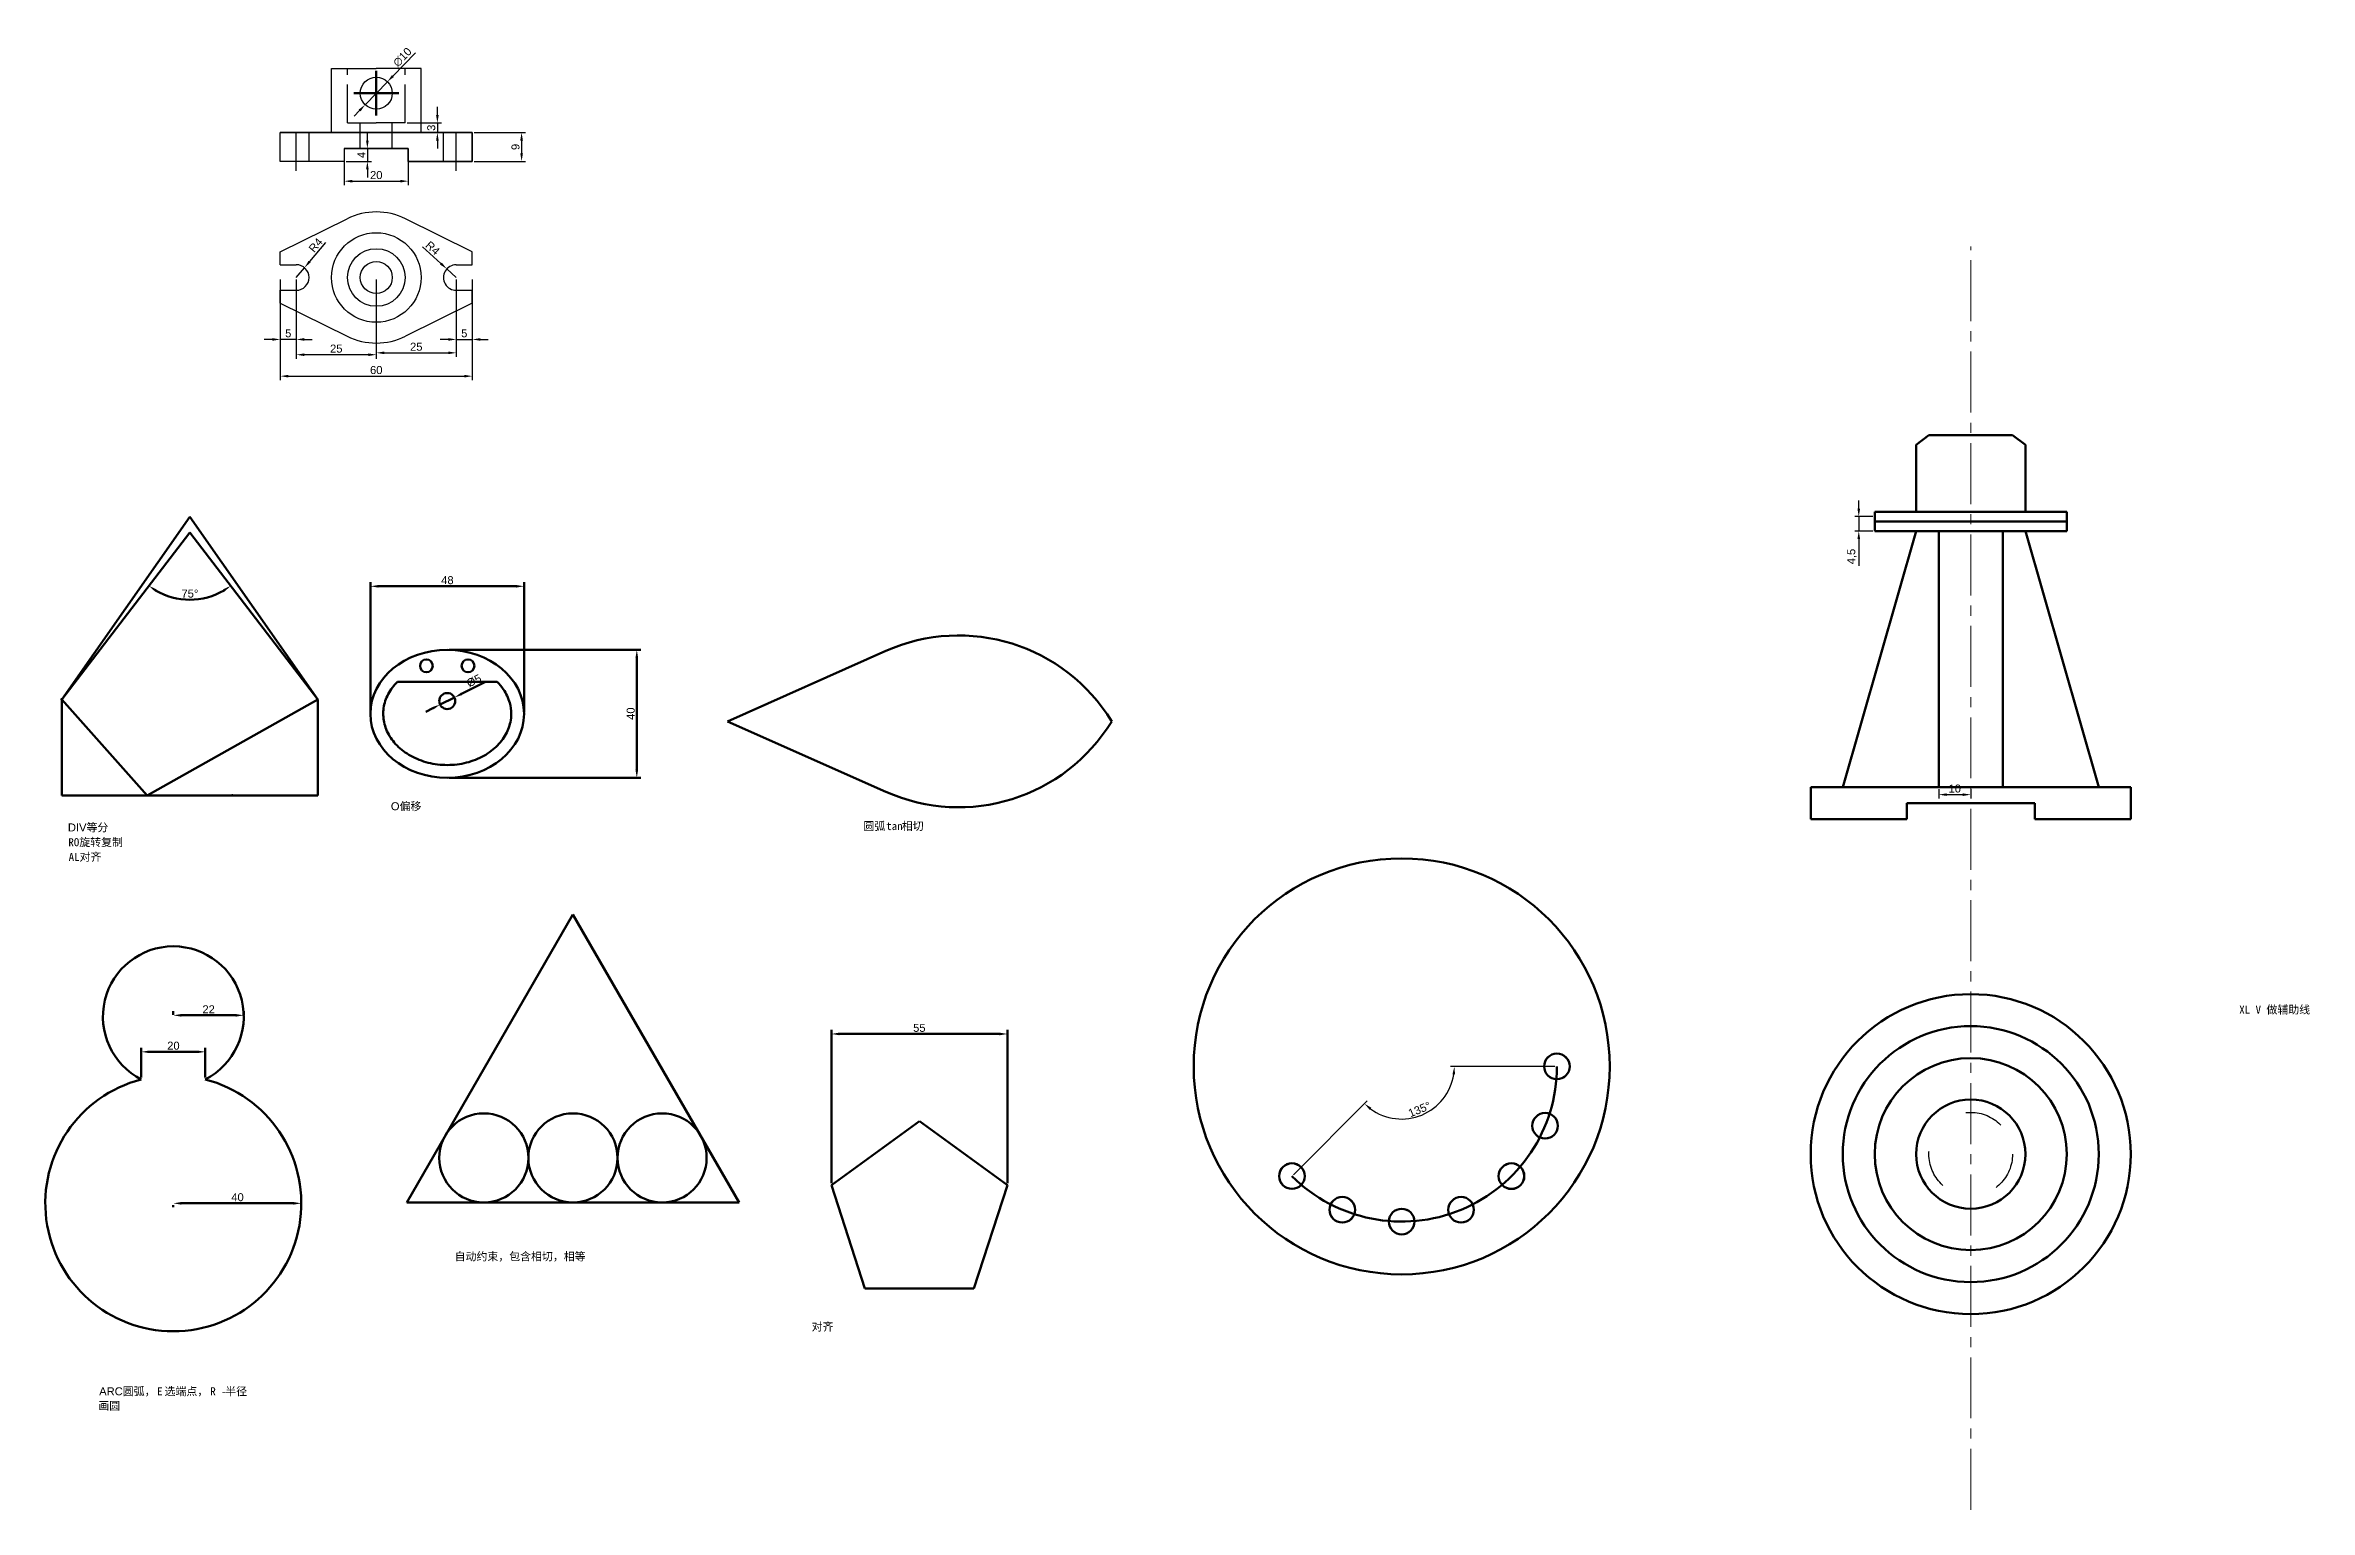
# Model space of a CAD drawing. Header units: millimetres. Extents: x -16 to 1184, y -150 to 308.
# Drawn here: x 477 to 1184, y -150 to 308 of the extents above; entities that cross this region are included whole.
import ezdxf

# ---------------------------------------------------------------- set-up
doc = ezdxf.new("R2010")
doc.units = ezdxf.units.MM
for name, pattern in [('ACAD_ISO02W100', [15, 12, -3]), ('ACAD_ISO03W100', [30, 12, -18]), ('CENTER2', [28.575, 19.05, -3.175, 3.175, -3.175])]:
    doc.linetypes.add(name, pattern=pattern)
doc.layers.get('0').update_dxf_attribs({"lineweight": 140})
doc.layers.add('图层1', color=7, linetype='ACAD_ISO03W100')
doc.layers.add('虚线层', color=4, linetype='ACAD_ISO02W100', lineweight=25)
doc.styles.add('MtXpl_', font='')
doc.styles.get("Standard").update_dxf_attribs({"font": 'arial.ttf'})
doc.styles.get('MtXpl_').set_extended_font_data('SimSun')
doc.dimstyles.new('ISO-25', dxfattribs={"dimtxt": 2.5, "dimasz": 2.5, "dimexe": 1.25, "dimexo": 0.625, "dimtad": 1, "dimtxsty": 'Standard', "dimcen": 2.5, "dimadec": 0, "dimazin": 0, "dimtfac": 1, "dimtmove": 0, "dimatfit": 3, "dimfxl": 1, "dimarcsym": 0})

# ---------------------------------------------------------------- blocks, each defined once
blk = doc.blocks.new('*U5')
blk.add_circle((4, 4), 4)
blk = doc.blocks.new('*U6')
at = {"color": 0, "linetype": 'ByBlock', "lineweight": -2, "transparency": 16777216}
for p, rotation in [((2560.21, 51.44), 59.99999999999999), ((2564.21, 55.44), 120), ((2557.28, 62.37), 240), ((2553.28, 58.37), 299.9999999999999), ((2562.75, 60.91), 180)]:
    blk.add_blockref('*U5', p, dxfattribs=dict(at, rotation=rotation))
blk.add_blockref('*U5', (2554.75, 52.91), dxfattribs=at)
blk = doc.blocks.new('*U3')
at = {"rotation": 90}
blk.add_blockref('*U6', (56.91, -2558.75), dxfattribs=at)
blk = doc.blocks.new('*U4')
at = {"color": 0, "linetype": 'ByBlock', "lineweight": -2, "transparency": 16777216}
for p, rotation in [((948.87, -11.62), 270), ((945.18, -30.18), 247.4999999999999), ((866.08, -45.92), 134.9999999999997), ((934.67, -45.92), 224.9999999999999), ((881.81, -56.43), 157.4999999999997), ((918.93, -56.43), 202.4999999999998), ((900.37, -60.12), 180)]:
    blk.add_blockref('*U3', p, dxfattribs=dict(at, rotation=rotation))
blk = doc.blocks.new('*D7')
at = {"color": 0, "lineweight": -2, "transparency": 16777216}
for p, q in [((948.25, -11.62), (915.58, -11.62)), ((866.52, -45.47), (889.62, -22.37))]:
    blk.add_line(p, q, dxfattribs=at)
blk.add_arc((900.37, -11.62), 16.45, 233.71367, 351.28633, dxfattribs=at)
at = {"color": 0, "transparency": 16777216}
for points in [[(916.22, -14.08), (917.05, -14.14), (916.83, -11.62)], [(890.36, -25.2), (890.91, -24.57), (888.74, -23.26)]]:
    blk.add_solid(points, dxfattribs=at)
at = {"layer": 'Defpoints', "color": 0, "transparency": 16777216}
for p in [(900.37, -11.62), (948.87, -11.62), (900.37, -28.07), (866.08, -45.92)]:
    blk.add_point(p, dxfattribs=at)
at = {"color": 0, "transparency": 16777216, "insert": (905.94, -25.06), "char_height": 2.5, "attachment_point": 5, "rotation": 22.5}
blk.add_mtext('135°', dxfattribs=at)
blk = doc.blocks.new('*D9')
at = {"color": 0, "lineweight": -2, "transparency": 16777216}
for p, q in [((1068.18, 75.06), (1068.18, 72.06)), ((1070.68, 73.31), (1075.68, 73.31)), ((1078.18, 75.06), (1078.18, 72.06))]:
    blk.add_line(p, q, dxfattribs=at)
at = {"color": 0, "transparency": 16777216}
for points in [[(1070.68, 73.72), (1070.68, 72.89), (1068.18, 73.31)], [(1075.68, 73.72), (1075.68, 72.89), (1078.18, 73.31)]]:
    blk.add_solid(points, dxfattribs=at)
at = {"layer": 'Defpoints', "color": 0, "transparency": 16777216}
for p in [(1068.18, 75.69), (1078.18, 75.69), (1078.18, 73.31)]:
    blk.add_point(p, dxfattribs=at)
at = {"color": 0, "transparency": 16777216, "insert": (1073.18, 75.21), "char_height": 2.5, "attachment_point": 5}
blk.add_mtext('10', dxfattribs=at)
blk = doc.blocks.new('*D10')
at = {"color": 0, "lineweight": -2, "transparency": 16777216}
for p, q in [((1043.19, 162.69), (1043.19, 165.19)), ((1047.55, 160.19), (1041.94, 160.19)), ((1047.55, 155.69), (1041.94, 155.69)), ((1043.19, 160.19), (1043.19, 155.69)), ((1043.19, 153.19), (1043.19, 144.77))]:
    blk.add_line(p, q, dxfattribs=at)
at = {"color": 0, "transparency": 16777216}
for points in [[(1042.77, 162.69), (1043.61, 162.69), (1043.19, 160.19)], [(1042.77, 153.19), (1043.61, 153.19), (1043.19, 155.69)]]:
    blk.add_solid(points, dxfattribs=at)
at = {"layer": 'Defpoints', "color": 0, "transparency": 16777216}
for p in [(1043.19, 155.69), (1048.18, 160.19), (1048.18, 155.69)]:
    blk.add_point(p, dxfattribs=at)
at = {"color": 0, "transparency": 16777216, "insert": (1041.07, 147.73), "char_height": 2.5, "attachment_point": 5, "rotation": 90}
blk.add_mtext('4,5', dxfattribs=at)
blk = doc.blocks.new('*U11')
at = {"color": 0, "linetype": 'CENTER2', "lineweight": 0, "transparency": 16777216}
blk.add_line((0, -265.87), (0, 128.94), dxfattribs=at)
blk = doc.blocks.new('*D16')
at = {"color": 0, "lineweight": -2, "transparency": 16777216}
for p, q in [((549.96, 228.31), (549.96, 202.85)), ((609.96, 228.31), (609.96, 202.85)), ((552.46, 204.1), (607.46, 204.1))]:
    blk.add_line(p, q, dxfattribs=at)
at = {"color": 0, "transparency": 16777216}
for points in [[(552.46, 204.51), (552.46, 203.68), (549.96, 204.1)], [(607.46, 204.51), (607.46, 203.68), (609.96, 204.1)]]:
    blk.add_solid(points, dxfattribs=at)
at = {"layer": 'Defpoints', "color": 0, "transparency": 16777216}
for p in [(549.96, 228.94), (609.96, 228.94), (609.96, 204.1)]:
    blk.add_point(p, dxfattribs=at)
at = {"color": 0, "transparency": 16777216, "insert": (579.96, 206), "char_height": 2.5, "attachment_point": 5}
blk.add_mtext('60', dxfattribs=at)
blk = doc.blocks.new('*D17')
at = {"color": 0, "lineweight": -2, "transparency": 16777216}
for p, q in [((554.96, 234.31), (554.96, 209.55)), ((579.96, 234.31), (579.96, 209.55)), ((577.46, 210.8), (557.46, 210.8))]:
    blk.add_line(p, q, dxfattribs=at)
at = {"color": 0, "transparency": 16777216}
for points in [[(557.46, 211.22), (557.46, 210.39), (554.96, 210.8)], [(577.46, 211.22), (577.46, 210.39), (579.96, 210.8)]]:
    blk.add_solid(points, dxfattribs=at)
at = {"layer": 'Defpoints', "color": 0, "transparency": 16777216}
for p in [(554.96, 234.94), (579.96, 234.94), (554.96, 210.8)]:
    blk.add_point(p, dxfattribs=at)
at = {"color": 0, "transparency": 16777216, "insert": (567.46, 212.7), "char_height": 2.5, "attachment_point": 5}
blk.add_mtext('25', dxfattribs=at)
blk = doc.blocks.new('*D18')
at = {"color": 0, "lineweight": -2, "transparency": 16777216}
for p, q in [((579.96, 234.31), (579.96, 210.14)), ((604.96, 234.31), (604.96, 210.14)), ((582.46, 211.39), (602.46, 211.39))]:
    blk.add_line(p, q, dxfattribs=at)
at = {"color": 0, "transparency": 16777216}
for points in [[(582.46, 211.81), (582.46, 210.98), (579.96, 211.39)], [(602.46, 211.81), (602.46, 210.98), (604.96, 211.39)]]:
    blk.add_solid(points, dxfattribs=at)
at = {"layer": 'Defpoints', "color": 0, "transparency": 16777216}
for p in [(579.96, 234.94), (604.96, 234.94), (604.96, 211.39)]:
    blk.add_point(p, dxfattribs=at)
at = {"color": 0, "transparency": 16777216, "insert": (592.46, 213.29), "char_height": 2.5, "attachment_point": 5}
blk.add_mtext('25', dxfattribs=at)
blk = doc.blocks.new('*D19')
at = {"color": 0, "lineweight": -2, "transparency": 16777216}
for p, q in [((604.96, 234.31), (604.96, 214.33)), ((609.96, 234.31), (609.96, 214.33)), ((602.46, 215.58), (599.96, 215.58)), ((604.96, 215.58), (609.96, 215.58)), ((612.46, 215.58), (614.96, 215.58))]:
    blk.add_line(p, q, dxfattribs=at)
at = {"color": 0, "transparency": 16777216}
for points in [[(602.46, 216), (602.46, 215.16), (604.96, 215.58)], [(612.46, 216), (612.46, 215.16), (609.96, 215.58)]]:
    blk.add_solid(points, dxfattribs=at)
at = {"layer": 'Defpoints', "color": 0, "transparency": 16777216}
for p in [(604.96, 234.94), (609.96, 234.94), (609.96, 215.58)]:
    blk.add_point(p, dxfattribs=at)
at = {"color": 0, "transparency": 16777216, "insert": (607.46, 217.48), "char_height": 2.5, "attachment_point": 5}
blk.add_mtext('5', dxfattribs=at)
blk = doc.blocks.new('*D20')
at = {"color": 0, "lineweight": -2, "transparency": 16777216}
for p, q in [((549.96, 234.31), (549.96, 214.33)), ((554.96, 234.31), (554.96, 214.33)), ((547.46, 215.58), (544.96, 215.58)), ((554.96, 215.58), (549.96, 215.58)), ((557.46, 215.58), (559.96, 215.58))]:
    blk.add_line(p, q, dxfattribs=at)
at = {"color": 0, "transparency": 16777216}
for points in [[(547.46, 216), (547.46, 215.16), (549.96, 215.58)], [(557.46, 216), (557.46, 215.16), (554.96, 215.58)]]:
    blk.add_solid(points, dxfattribs=at)
at = {"layer": 'Defpoints', "color": 0, "transparency": 16777216}
for p in [(549.96, 234.94), (554.96, 234.94), (549.96, 215.58)]:
    blk.add_point(p, dxfattribs=at)
at = {"color": 0, "transparency": 16777216, "insert": (552.46, 217.48), "char_height": 2.5, "attachment_point": 5}
blk.add_mtext('5', dxfattribs=at)
blk = doc.blocks.new('*D21')
at = {"color": 0, "lineweight": -2, "transparency": 16777216}
for p, q in [((564.14, 245.87), (559.14, 239.92)), ((554.96, 234.94), (557.54, 238))]:
    blk.add_line(p, q, dxfattribs=at)
at = {"color": 0, "transparency": 16777216}
blk.add_solid([(558.82, 240.19), (559.46, 239.65), (557.54, 238)], dxfattribs=at)
at = {"layer": 'Defpoints', "color": 0, "transparency": 16777216}
for p in [(554.96, 234.94), (557.54, 238)]:
    blk.add_point(p, dxfattribs=at)
at = {"color": 0, "transparency": 16777216, "insert": (561.01, 245.06), "char_height": 2.5, "attachment_point": 5, "rotation": 49.99634}
blk.add_mtext('R4', dxfattribs=at)
blk = doc.blocks.new('*D22')
at = {"color": 0, "lineweight": -2, "transparency": 16777216}
for p, q in [((594.38, 244.52), (600.15, 239.3)), ((604.96, 234.94), (602, 237.62))]:
    blk.add_line(p, q, dxfattribs=at)
at = {"color": 0, "transparency": 16777216}
blk.add_solid([(600.43, 239.61), (599.87, 238.99), (602, 237.62)], dxfattribs=at)
at = {"layer": 'Defpoints', "color": 0, "transparency": 16777216}
for p in [(602, 237.62), (604.96, 234.94)]:
    blk.add_point(p, dxfattribs=at)
at = {"color": 0, "transparency": 16777216, "insert": (597.6, 244.14), "char_height": 2.5, "attachment_point": 5, "rotation": 317.84376}
blk.add_mtext('R4', dxfattribs=at)
blk = doc.blocks.new('*D23')
at = {"color": 0, "lineweight": -2, "transparency": 16777216}
for p, q in [((592.17, 305.13), (585.18, 297.91)), ((576.49, 288.93), (583.44, 296.12)), ((574.75, 287.14), (573.01, 285.34))]:
    blk.add_line(p, q, dxfattribs=at)
at = {"color": 0, "transparency": 16777216}
for points in [[(584.88, 298.2), (585.48, 297.62), (583.44, 296.12)], [(574.45, 287.43), (575.05, 286.85), (576.49, 288.93)]]:
    blk.add_solid(points, dxfattribs=at)
at = {"layer": 'Defpoints', "color": 0, "transparency": 16777216}
for p in [(583.44, 296.12), (576.49, 288.93)]:
    blk.add_point(p, dxfattribs=at)
at = {"color": 0, "transparency": 16777216, "insert": (588.13, 303.79), "char_height": 2.5, "attachment_point": 5, "rotation": 45.92415}
blk.add_mtext('∅10', dxfattribs=at)
blk = doc.blocks.new('*D24')
at = {"color": 0, "lineweight": -2, "transparency": 16777216}
for p, q in [((589.59, 283.24), (600.31, 283.24)), ((599.06, 285.74), (599.06, 288.24)), ((599.06, 283.24), (599.06, 280.24)), ((589.59, 280.24), (600.31, 280.24)), ((599.06, 277.74), (599.06, 275.24))]:
    blk.add_line(p, q, dxfattribs=at)
at = {"color": 0, "transparency": 16777216}
for points in [[(598.64, 285.74), (599.47, 285.74), (599.06, 283.24)], [(598.64, 277.74), (599.47, 277.74), (599.06, 280.24)]]:
    blk.add_solid(points, dxfattribs=at)
at = {"layer": 'Defpoints', "color": 0, "transparency": 16777216}
for p in [(588.96, 283.24), (588.96, 280.24), (599.06, 280.24)]:
    blk.add_point(p, dxfattribs=at)
at = {"color": 0, "transparency": 16777216, "insert": (597.15, 281.74), "char_height": 2.5, "attachment_point": 5, "rotation": 90}
blk.add_mtext('3', dxfattribs=at)
blk = doc.blocks.new('*D25')
at = {"color": 0, "lineweight": -2, "transparency": 16777216}
for p, q in [((610.59, 280.24), (626.62, 280.24)), ((625.37, 277.74), (625.37, 273.74)), ((610.59, 271.24), (626.62, 271.24))]:
    blk.add_line(p, q, dxfattribs=at)
at = {"color": 0, "transparency": 16777216}
for points in [[(624.95, 277.74), (625.79, 277.74), (625.37, 280.24)], [(624.95, 273.74), (625.79, 273.74), (625.37, 271.24)]]:
    blk.add_solid(points, dxfattribs=at)
at = {"layer": 'Defpoints', "color": 0, "transparency": 16777216}
for p in [(609.96, 280.24), (609.96, 271.24), (625.37, 271.24)]:
    blk.add_point(p, dxfattribs=at)
at = {"color": 0, "transparency": 16777216, "insert": (623.47, 275.74), "char_height": 2.5, "attachment_point": 5, "rotation": 90}
blk.add_mtext('9', dxfattribs=at)
blk = doc.blocks.new('*D26')
at = {"color": 0, "lineweight": -2, "transparency": 16777216}
for p, q in [((577.18, 277.74), (577.18, 280.24)), ((570.59, 275.24), (578.43, 275.24)), ((570.59, 271.24), (578.43, 271.24)), ((577.18, 275.24), (577.18, 271.24)), ((577.18, 268.74), (577.18, 266.24))]:
    blk.add_line(p, q, dxfattribs=at)
at = {"color": 0, "transparency": 16777216}
for points in [[(576.76, 277.74), (577.59, 277.74), (577.18, 275.24)], [(576.76, 268.74), (577.59, 268.74), (577.18, 271.24)]]:
    blk.add_solid(points, dxfattribs=at)
at = {"layer": 'Defpoints', "color": 0, "transparency": 16777216}
for p in [(569.96, 275.24), (569.96, 271.24), (577.18, 271.24)]:
    blk.add_point(p, dxfattribs=at)
at = {"color": 0, "transparency": 16777216, "insert": (575.3, 273.24), "char_height": 2.5, "attachment_point": 5, "rotation": 90}
blk.add_mtext('4', dxfattribs=at)
blk = doc.blocks.new('*D27')
at = {"color": 0, "lineweight": -2, "transparency": 16777216}
for p, q in [((569.96, 272.62), (569.96, 263.79)), ((589.96, 272.62), (589.96, 263.79)), ((572.46, 265.04), (587.46, 265.04))]:
    blk.add_line(p, q, dxfattribs=at)
at = {"color": 0, "transparency": 16777216}
for points in [[(572.46, 265.46), (572.46, 264.62), (569.96, 265.04)], [(587.46, 265.46), (587.46, 264.62), (589.96, 265.04)]]:
    blk.add_solid(points, dxfattribs=at)
at = {"layer": 'Defpoints', "color": 0, "transparency": 16777216}
for p in [(569.96, 273.24), (589.96, 273.24), (589.96, 265.04)]:
    blk.add_point(p, dxfattribs=at)
at = {"color": 0, "transparency": 16777216, "insert": (579.96, 266.94), "char_height": 2.5, "attachment_point": 5}
blk.add_mtext('20', dxfattribs=at)

msp = doc.modelspace()

# ---------------------------------------------------------------- linework, layer by layer
at = {"linetype": 'CENTER2'}
for p, q in [((579.964, 299.526), (579.964, 285.526)), ((572.964, 292.526), (586.964, 292.526))]:
    msp.add_line(p, q, dxfattribs=at)
for p, q in [((1061.119, 182.688), (1065.119, 185.688)), ((1065.119, 185.688), (1085.921, 185.688)), ((1091.24, 185.688), (1070.438, 185.688)), ((1095.24, 182.688), (1091.24, 185.688)), ((1061.119, 161.688), (1061.119, 182.688)), ((1095.24, 161.688), (1095.24, 182.688)), ((481.696, 103.06), (521.696, 160.186)), ((521.696, 160.186), (561.696, 103.06)), ((1038.18, 75.688), (1061.119, 155.688)), ((1048.18, 158.688), (1048.18, 161.688)), ((1048.18, 161.688), (1093.053, 161.688)), ((1048.18, 155.688), (1048.18, 158.688)), ((1048.18, 158.688), (1095.546, 158.688)), ((1048.18, 155.688), (1095.24, 155.688)), ((1078.18, 155.688), (1048.18, 155.688)), ((1108.18, 158.688), (1060.813, 158.688)), ((1108.18, 161.688), (1063.306, 161.688)), ((1068.18, 75.688), (1068.18, 155.688)), ((1078.18, 155.688), (1108.18, 155.688)), ((1088.18, 75.688), (1088.18, 155.688)), ((1118.18, 75.688), (1095.24, 155.688)), ((1108.18, 158.688), (1108.18, 161.688)), ((1108.18, 155.688), (1108.18, 158.688)), ((481.696, 103.06), (521.696, 155.189)), ((561.696, 103.06), (521.696, 155.189)), ((578.134, 99.192), (578.134, 139.677)), ((580.634, 138.427), (623.634, 138.427)), ((626.134, 99.192), (626.134, 139.677)), ((602.759, 118.567), (662.615, 118.567)), ((661.365, 81.067), (661.365, 116.067)), ((689.748, 96.218), (739.171, 118.222)), ((586.548, 108.564), (617.719, 108.564)), ((613.877, 108.434), (606.606, 104.801)), ((481.696, 103.06), (481.696, 73.06)), ((508.363, 73.06), (481.696, 103.06)), ((508.363, 73.06), (561.696, 103.06)), ((561.696, 73.06), (561.696, 103.06)), ((597.661, 100.332), (595.424, 99.214)), ((599.897, 101.449), (604.37, 103.684)), ((689.748, 96.218), (739.171, 74.214)), ((602.759, 78.567), (662.615, 78.567)), ((481.696, 73.06), (561.696, 73.06)), ((1128.18, 75.688), (1028.18, 75.688)), ((1028.18, 75.688), (1028.18, 65.688)), ((1028.18, 75.688), (1038.18, 75.688)), ((1128.18, 65.688), (1128.18, 75.688)), ((1028.18, 65.688), (1058.18, 65.688)), ((1058.18, 65.688), (1058.18, 70.688)), ((1058.18, 70.688), (1098.18, 70.688)), ((1098.18, 70.688), (1098.18, 65.688)), ((1098.18, 65.688), (1128.18, 65.688)), ((641.425, 35.855), (589.463, -54.145)), ((693.386, -54.145), (641.425, 35.855)), ((516.539, 4.529), (516.539, 5.588)), ((519.039, 4.338), (536.039, 4.338)), ((538.539, 4.529), (538.539, 5.588)), ((506.539, -15.067), (506.539, -5.821)), ((509.039, -7.071), (524.039, -7.071)), ((526.539, -15.067), (526.539, -5.821)), ((722.158, -48.073), (722.158, -0.239)), ((724.658, -1.489), (774.658, -1.489)), ((777.158, -48.074), (777.158, -0.239)), ((749.658, -28.719), (722.158, -48.698)), ((777.158, -48.699), (749.658, -28.719)), ((722.158, -48.698), (732.662, -81.026)), ((766.653, -81.027), (777.158, -48.699)), ((516.539, -55.047), (516.539, -55.672)), ((519.039, -54.422), (554.039, -54.422)), ((556.539, -55.047), (556.539, -55.672)), ((589.463, -54.145), (693.386, -54.145)), ((732.662, -81.026), (766.653, -81.027))]:
    msp.add_line(p, q)
for centre, radius in [((595.634, 113.567), 2), ((595.634, 113.567), 2), ((608.634, 113.567), 2), ((602.134, 102.567), 2.5), ((900.374, -11.621), 65), ((1078.18, -39.044), 50), ((1078.18, -39.044), 40), ((1078.18, -39.044), 30), ((613.579, -40.222), 13.923), ((641.425, -40.222), 13.923), ((669.271, -40.222), 13.923), ((1078.18, -39.044), 17.06)]:
    msp.add_circle(centre, radius)
for centre, radius, start, end in [((521.696, 155.189), 20.959, 239.338284, 300.661716), ((761.943, 67.075), 55.988, 31.367457, 114), ((761.943, 125.361), 55.988, 246, 328.632543), ((516.539, 3.904), 22, 297.035692, 242.964308), ((900.374, -11.621), 48.5, 225, 0), ((516.539, -54.422), 40, 104.477512, 75.522488)]:
    msp.add_arc(centre, radius, start, end)
msp.add_ellipse((602.134, 98.567), major_axis=(24, 0), ratio=0.8333333)
msp.add_open_spline([(586.548, 108.564), (585.981, 108), (585.465, 107.408), (584.003, 105.468), (583.26, 104.046), (582.304, 101.13), (582.091, 99.635), (582.19, 96.654), (582.503, 95.165), (583.658, 92.281), (584.502, 90.885), (586.692, 88.309), (588.038, 87.13), (591.137, 85.125), (592.888, 84.3), (596.636, 83.103), (598.632, 82.732), (602.674, 82.49), (604.72, 82.619), (608.659, 83.362), (610.553, 83.976), (614.007, 85.612), (615.568, 86.634), (618.225, 88.964), (619.321, 90.272), (620.988, 93.037), (621.559, 94.494), (622.045, 96.832), (622.134, 97.699), (622.134, 98.567), (622.134, 99.716), (621.977, 100.865), (621.258, 103.464), (620.585, 104.902), (619.099, 107.06), (618.451, 107.835), (617.719, 108.564)], degree=3, knots=[2.4450423, 2.4450423, 2.4450423, 2.4450423, 2.5808663, 2.5808663, 2.8751252, 2.8751252, 3.169384, 3.169384, 3.4636428, 3.4636428, 3.7579017, 3.7579017, 4.0521605, 4.0521605, 4.3464194, 4.3464194, 4.6406782, 4.6406782, 4.9349371, 4.9349371, 5.2291959, 5.2291959, 5.5234547, 5.5234547, 5.8177136, 5.8177136, 6.1119724, 6.1119724, 6.2831853, 6.2831853, 6.2831853, 6.5099809, 6.5099809, 6.8042397, 6.8042397, 6.9797325, 6.9797325, 6.9797325, 6.9797325])
for p in [(481.696, 103.06), (481.696, 103.06), (508.363, 73.06), (508.363, 73.06), (535.03, 73.06), (535.03, 73.06), (535.03, 73.06), (535.03, 73.06)]:
    msp.add_point(p)
for points in [[(510.774, 136.815), (511.241, 137.505), (508.937, 138.561)], [(532.151, 137.505), (532.618, 136.815), (534.455, 138.561)], [(580.634, 138.843), (580.634, 138.01), (578.134, 138.427)], [(623.634, 138.843), (623.634, 138.01), (626.134, 138.427)], [(660.948, 116.067), (661.782, 116.067), (661.365, 118.567)], [(597.475, 100.704), (597.847, 99.959), (599.897, 101.449)], [(606.42, 105.174), (606.793, 104.429), (604.37, 103.684)], [(660.948, 81.067), (661.782, 81.067), (661.365, 78.567)], [(519.039, 4.755), (519.039, 3.921), (516.539, 4.338)], [(536.039, 4.755), (536.039, 3.921), (538.539, 4.338)], [(509.039, -6.654), (509.039, -7.487), (506.539, -7.071)], [(524.039, -6.654), (524.039, -7.487), (526.539, -7.071)], [(724.658, -1.073), (724.658, -1.906), (722.158, -1.489)], [(774.658, -1.073), (774.658, -1.906), (777.158, -1.489)], [(519.039, -54.005), (519.039, -54.839), (516.539, -54.422)], [(554.039, -54.005), (554.039, -54.839), (556.539, -54.422)]]:
    msp.add_solid(points)
at = {"layer": 'Defpoints'}
for p, q in [((565.964, 280.241), (565.964, 300.241)), ((565.964, 300.241), (579.964, 300.241)), ((593.964, 300.241), (579.964, 300.241)), ((593.964, 280.241), (593.964, 300.241)), ((549.964, 271.241), (549.964, 280.241)), ((549.964, 280.241), (609.964, 280.241)), ((609.964, 280.241), (549.964, 280.241)), ((609.964, 280.241), (609.964, 271.241)), ((609.964, 271.241), (609.964, 280.241)), ((569.964, 271.241), (549.964, 271.241)), ((569.964, 275.241), (589.964, 275.241)), ((569.964, 275.241), (569.964, 271.241)), ((589.964, 275.241), (569.964, 275.241)), ((589.964, 271.241), (589.964, 275.241)), ((589.964, 275.241), (589.964, 271.241)), ((609.964, 271.241), (589.964, 271.241)), ((589.964, 271.241), (609.964, 271.241)), ((549.964, 242.938), (570.853, 253.302)), ((609.964, 242.938), (589.076, 253.302)), ((549.964, 238.938), (549.964, 242.938)), ((609.964, 238.938), (609.964, 242.938)), ((549.964, 238.938), (554.964, 238.938)), ((604.964, 238.938), (609.964, 238.938)), ((549.964, 230.938), (554.964, 230.938)), ((549.964, 226.938), (549.964, 230.938)), ((549.964, 226.938), (570.853, 216.574)), ((609.964, 226.938), (589.076, 216.574)), ((604.964, 230.938), (609.964, 230.938)), ((609.964, 226.938), (609.964, 230.938))]:
    msp.add_line(p, q, dxfattribs=at)
for centre, radius in [((579.964, 292.526), 5), ((579.964, 292.526), 5), ((579.964, 234.938), 14), ((579.964, 234.938), 9), ((579.964, 234.938), 5)]:
    msp.add_circle(centre, radius, dxfattribs=at)
for centre, radius, start, end in [((579.964, 234.938), 20.5, 63.611671, 116.388329), ((554.964, 234.938), 4, 270, 90), ((604.964, 234.938), 4, 90, 270.269167), ((579.964, 234.938), 20.5, 243.611671, 296.388329)]:
    msp.add_arc(centre, radius, start, end, dxfattribs=at)
at = {"layer": '图层1'}
msp.add_circle((1078.18, -39.044), 13.06, dxfattribs=at)
at = {"layer": '虚线层'}
for p, q in [((570.964, 283.241), (570.964, 300.241)), ((588.964, 283.241), (588.964, 300.241)), ((554.964, 268.241), (554.964, 283.241)), ((570.964, 283.241), (579.964, 283.241)), ((574.964, 275.241), (574.964, 283.241)), ((588.964, 283.241), (579.964, 283.241)), ((584.964, 275.241), (584.964, 283.241)), ((604.964, 268.241), (604.964, 283.241)), ((558.964, 271.241), (558.964, 280.241)), ((600.964, 271.241), (600.964, 280.241))]:
    msp.add_line(p, q, dxfattribs=at)

# ---------------------------------------------------------------- block references
at = {"linetype": 'CENTER2', "lineweight": 0}
msp.add_blockref('*U11', (1078.18, 115.688), dxfattribs=at)
msp.add_blockref('*U4', (0, 0))

# ---------------------------------------------------------------- texts
for s, p in [('48', (600.246, 139.094)), ('O', (584.515, 68.431)), ('DIV', (483.604, 61.803)), ('22', (525.638, 4.963)), ('55', (747.713, -0.822)), ('20', (514.629, -6.403)), ('40', (534.658, -53.755)), ('ARC', (493.376, -114.431))]:
    msp.add_text(s, height=2.5).set_placement(p)
for s, rotation, p in [('75°', 360, (519.089, 134.898)), ('Ø5', 26.549742, (608.951, 106.784)), ('40', 90, (660.697, 96.686))]:
    msp.add_text(s, height=2.5, rotation=rotation).set_placement(p)
at = {"style": 'MtXpl_'}
for s, p in [('偏移', (587.232, 68.431)), ('等分', (489.426, 61.803)), ('圆弧', (732.177, 62.233)), ('tan', (739.328, 62.233)), ('相切', (744.183, 62.233)), ('RO旋转复制', (483.761, 57.19)), ('AL对齐', (483.845, 52.59)), ('XL V 做辅助线', (1162.08, 4.855)), ('自动约束，包含相切，相等', (604.447, -72.275)), ('对齐', (716.004, -94.229)), ('圆弧，', (500.75, -114.431)), ('E', (511.476, -114.431)), ('选端点，', (513.806, -114.431)), ('R -', (528.107, -114.431)), ('半径', (532.763, -114.431)), ('画圆', (493.125, -118.947))]:
    msp.add_text(s, height=2.5, dxfattribs=at).set_placement(p)

# ---------------------------------------------------------------- dimensions: what is measured, and where the dimension line sits
dim = msp.add_diameter_dim_2p(p1=(576.486, 288.934), p2=(583.442, 296.118), dimstyle='ISO-25')
dim.commit()
dim.dimension.update_dxf_attribs({"geometry": '*D23', "text_midpoint": (588.128, 303.791)})
for base, p1, p2, picture, middle in [((599.056, 280.241), (588.964, 283.241), (588.964, 280.241), '*D24', (597.154, 281.741)), ((577.178, 271.241), (569.964, 275.241), (569.964, 271.241), '*D26', (575.303, 273.241)), ((625.37, 271.241), (609.964, 280.241), (609.964, 271.241), '*D25', (623.468, 275.741)), ((1043.191, 155.688), (1048.18, 160.188), (1048.18, 155.688), '*D10', (1041.068, 147.728))]:
    dim = msp.add_linear_dim(base=base, p1=p1, p2=p2, angle=90, dimstyle='ISO-25')
    dim.commit()
    dim.dimension.update_dxf_attribs({"geometry": picture, "text_midpoint": middle})
for base, p1, p2, picture, middle in [((589.964, 265.04), (569.964, 273.241), (589.964, 273.241), '*D27', (579.964, 266.941)), ((554.964, 210.802), (579.964, 234.938), (554.964, 234.938), '*D17', (567.464, 212.704)), ((604.964, 211.393), (579.964, 234.938), (604.964, 234.938), '*D18', (592.464, 213.294)), ((609.964, 215.581), (604.964, 234.938), (609.964, 234.938), '*D19', (607.464, 217.477)), ((1078.18, 73.306), (1068.18, 75.688), (1078.18, 75.688), '*D9', (1073.18, 75.208))]:
    dim = msp.add_linear_dim(base=base, p1=p1, p2=p2, dimstyle='ISO-25')
    dim.commit()
    dim.dimension.update_dxf_attribs({"geometry": picture, "text_midpoint": middle})
for center, mpoint, picture, middle in [((554.964, 234.938), (557.536, 238.002), '*D21', (561.008, 245.057)), ((604.964, 234.938), (601.999, 237.623), '*D22', (597.597, 244.138))]:
    dim = msp.add_radius_dim(center=center, mpoint=mpoint, dimstyle='ISO-25')
    dim.commit()
    dim.dimension.update_dxf_attribs({"geometry": picture, "text_midpoint": middle})
for base, p1, p2, picture, middle in [((549.964, 215.581), (554.964, 234.938), (549.964, 234.938), '*D20', (552.464, 215.581)), ((609.964, 204.098), (549.964, 228.938), (609.964, 228.938), '*D16', (579.964, 204.098))]:
    dim = msp.add_linear_dim(base=base, p1=p1, p2=p2, dimstyle='ISO-25')
    dim.commit()
    dim.dimension.update_dxf_attribs({"geometry": picture, "text_midpoint": middle, "dimtype": 160})
dim = msp.add_angular_dim_3p(base=(900.374, -28.075), center=(900.374, -11.621), p1=(866.079, -45.915), p2=(948.874, -11.621), dimstyle='ISO-25')
dim.commit()
dim.dimension.update_dxf_attribs({"geometry": '*D7', "text_midpoint": (905.943, -25.065)})

doc.saveas('drawing.dxf')
